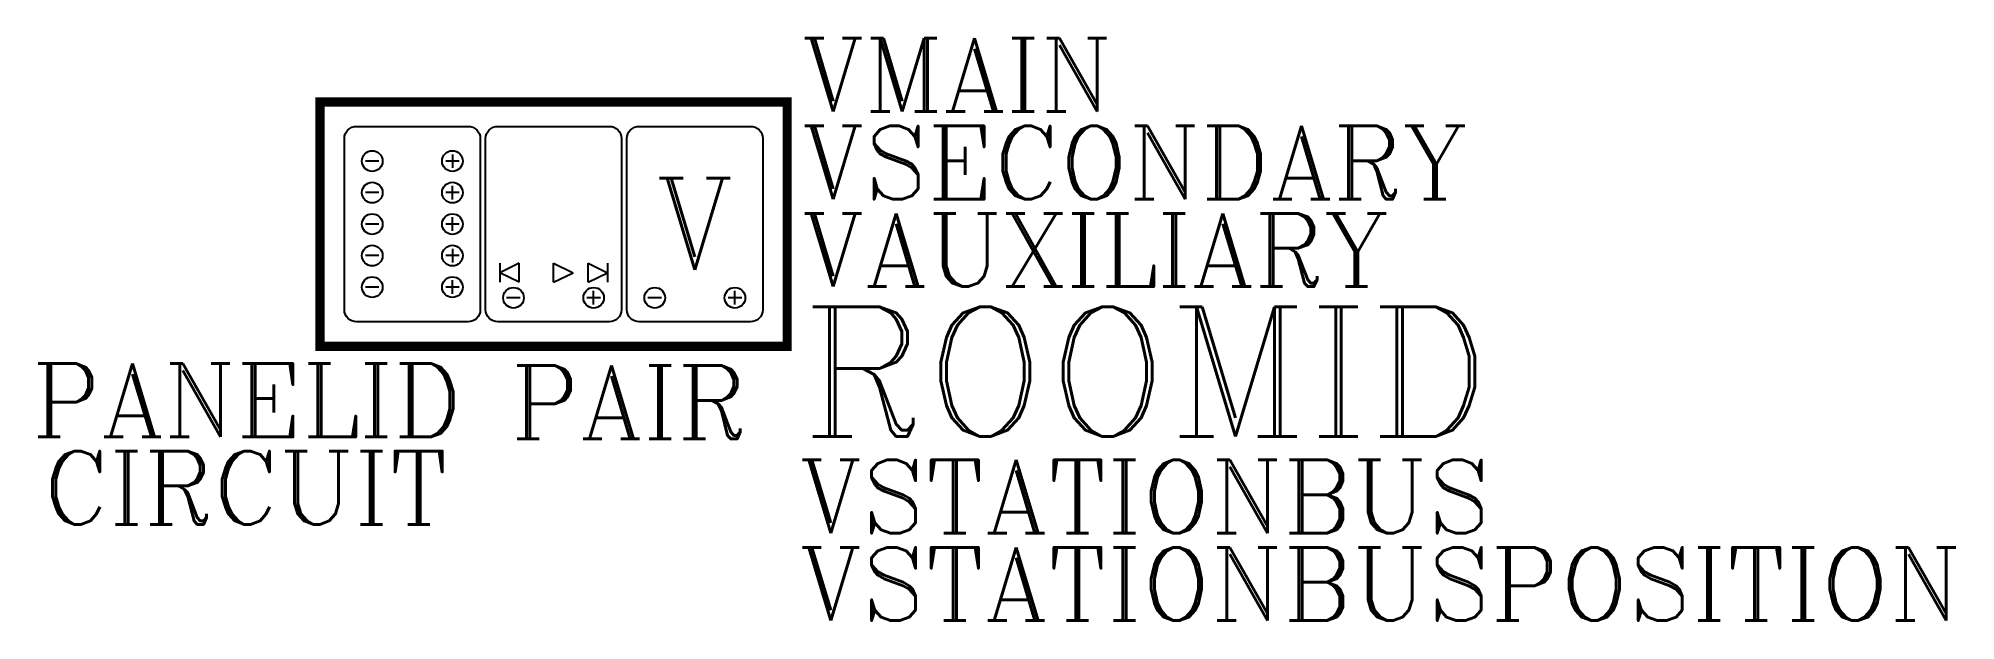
# Model space of a CAD drawing. Header units: inches. Extents: x -42 to 115, y -32 to 15.
import ezdxf
from ezdxf.enums import TextEntityAlignment as Align

# ---------------------------------------------------------------- set-up
doc = ezdxf.new("R2010")
doc.units = ezdxf.units.IN
doc.header["$LTSCALE"] = 48
doc.header["$MEASUREMENT"] = 0
doc.styles.add('ROMANC', font='COMPLEX.SHX')
doc.styles.add('WSNotes', font='complex.shx', dxfattribs={"height": 18})

msp = doc.modelspace()

# ---------------------------------------------------------------- texts
at = {"flags": 1}
for tag, p, height, style in [('VMAIN', (20.31, 9.21), 6, 'ROMANC'), ('VSECONDARY', (20.31, 2.04), 6, 'ROMANC'), ('VAUXILIARY', (20.31, -5.12), 6, 'ROMANC'), ('ROOMID', (20.31, -17.38), 10.62, 'WSNotes'), ('VSTATIONBUS', (20.11, -25.3), 6, 'ROMANC'), ('VSTATIONBUSPOSITION', (20.11, -32.46), 6, 'ROMANC')]:
    msp.add_attdef(tag, p, '', height=height, dxfattribs=dict(at, style=style))
at = {"style": 'ROMANC'}
for tag, p in [('PANELID', (-42.68, -17.42)), ('PAIR', (-3.5, -17.58))]:
    msp.add_attdef(tag, p, '', height=6, dxfattribs=at)
msp.add_attdef('CIRCUIT', text='', height=6, dxfattribs=at).set_placement((-25.18, -18.58), align=Align.TOP_CENTER)

# ---------------------------------------------------------------- wipeouts: each hides what was drawn before it
at = {"linetype": 'Continuous'}
msp.add_wipeout([(0, -10), (-19.12, -10), (-19.12, 10), (19.12, 10), (19.12, -10)], dxfattribs=at)

# ---------------------------------------------------------------- next in the draw order: linework, layer by layer
for p, q in [((-2.82, -3.2), (-4.41, -3.98)), ((-4.41, -3.2), (-4.41, -4.76)), ((-2.82, -4.76), (-4.41, -3.98)), ((-2.82, -4.76), (-2.82, -3.2)), ((0, -4.76), (0, -3.2)), ((0, -3.2), (1.6, -3.98)), ((0, -4.76), (1.6, -3.98)), ((2.82, -4.76), (2.82, -3.2)), ((2.82, -3.2), (4.41, -3.98)), ((2.82, -4.76), (4.41, -3.98)), ((4.41, -3.2), (4.41, -4.76))]:
    msp.add_line(p, q)
at = {"linetype": 'Continuous', "const_width": 0.75}
msp.add_lwpolyline([(-19.12, -10), (-19.12, 10), (0, 10), (19.12, 10), (19.12, -10), (0, -10)], close=True, dxfattribs=at)
at = {"linetype": 'Continuous'}
for points in [[(-16.12, 8), (-7, 8, -0.414214), (-6, 7), (-6, -7, -0.414214), (-7, -8), (-16.12, -8, -0.414214), (-17.12, -7), (-17.12, 7, -0.414214)], [(-4.56, 8), (4.56, 8, -0.414214), (5.56, 7), (5.56, -7, -0.414214), (4.56, -8), (-4.56, -8, -0.414214), (-5.56, -7), (-5.56, 7, -0.414214)], [(7, 8), (16.12, 8, -0.414214), (17.12, 7), (17.12, -7, -0.414214), (16.12, -8), (7, -8, -0.414214), (6, -7), (6, 7, -0.414214)]]:
    msp.add_lwpolyline(points, format="xyb", close=True, dxfattribs=at)
for points in [[(-14.29, 5.16), (-14.84, 5.16), (-15.4, 5.16)], [(-7.72, 5.16), (-8.28, 5.16), (-8.83, 5.16)], [(-8.28, 5.71), (-8.28, 5.16), (-8.28, 4.6)], [(-14.29, 2.58), (-14.84, 2.58), (-15.4, 2.58)], [(-7.72, 2.58), (-8.28, 2.58), (-8.83, 2.58)], [(-8.28, 2.02), (-8.28, 2.58), (-8.28, 3.13)], [(-14.29, 0), (-14.84, 0), (-15.4, 0)], [(-7.72, 0), (-8.28, 0), (-8.83, 0)], [(-8.28, -0.56), (-8.28, 0), (-8.28, 0.56)], [(-14.29, -2.58), (-14.84, -2.58), (-15.4, -2.58)], [(-7.72, -2.58), (-8.28, -2.58), (-8.83, -2.58)], [(-8.28, -2.02), (-8.28, -2.58), (-8.28, -3.13)], [(-8.28, -5.71), (-8.28, -5.16), (-8.28, -4.6)], [(-14.29, -5.16), (-14.84, -5.16), (-15.4, -5.16)], [(-7.72, -5.16), (-8.28, -5.16), (-8.83, -5.16)], [(-2.73, -6.03), (-3.28, -6.03), (-3.84, -6.03)], [(3.84, -6.03), (3.28, -6.03), (2.73, -6.03)], [(3.28, -6.59), (3.28, -6.03), (3.28, -5.47)], [(8.83, -6.03), (8.28, -6.03), (7.72, -6.03)], [(15.4, -6.03), (14.84, -6.03), (14.29, -6.03)], [(14.84, -6.59), (14.84, -6.03), (14.84, -5.47)]]:
    msp.add_lwpolyline(points)
for centre in [(-14.84, 5.16), (-8.28, 5.16), (-14.84, 2.58), (-8.28, 2.58), (-14.84, 0), (-8.28, 0), (-14.84, -2.58), (-8.28, -2.58), (-14.84, -5.16), (-8.28, -5.16), (-3.28, -6.03), (3.28, -6.03), (8.28, -6.03), (14.84, -6.03)]:
    msp.add_circle(centre, 0.844)

# ---------------------------------------------------------------- next in the draw order: texts
at = {"style": 'ROMANC'}
msp.add_text('V', height=7.51, dxfattribs=at).set_placement((11.56, 0), align=Align.MIDDLE_CENTER)

doc.saveas('drawing.dxf')
